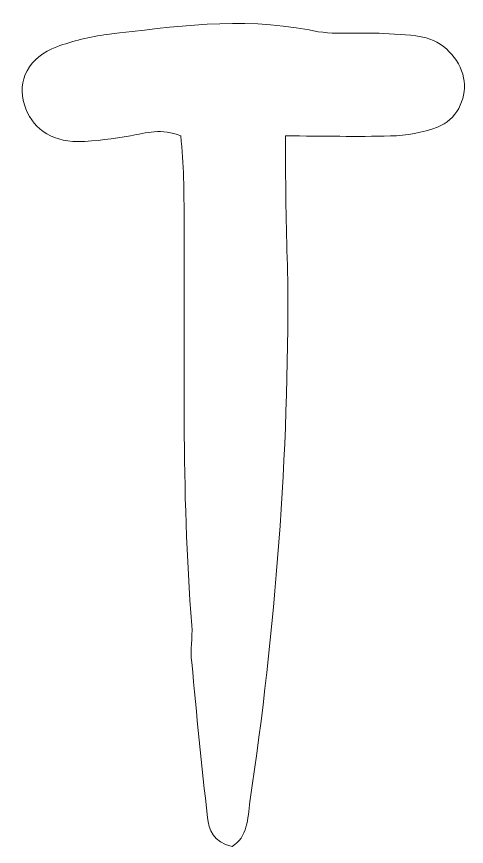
# Model space of a CAD drawing. Header units: inches. Extents: x 0.17 to 5.83, y -5.28 to -0.68.
# Drawn here: x 1.047 to 1.654, y -1.833 to -0.712 of the extents above; entities that cross this region are included whole.
import ezdxf

# ---------------------------------------------------------------- set-up
doc = ezdxf.new("R2010")
doc.units = ezdxf.units.IN
doc.header["$MEASUREMENT"] = 0
doc.layers.add('Layer 1', color=7, linetype='Continuous')

# ---------------------------------------------------------------- blocks, each defined once
blk = doc.blocks.new('block 34')
at = {"layer": 'Layer 1', "lineweight": 0}
blk.add_open_spline([(1.3622, -1.7727), (1.3968, -1.5407), (1.4149, -1.3042), (1.4134, -1.0677), (1.4118, -1.015), (1.4104, -0.9608), (1.4104, -0.9081), (1.4104, -0.9081), (1.4104, -0.8734), (1.4104, -0.8734), (1.4616, -0.8734), (1.5068, -0.8749), (1.552, -0.8734), (1.5731, -0.8734), (1.5956, -0.8689), (1.6152, -0.8614), (1.6409, -0.8524), (1.6544, -0.8237), (1.6514, -0.7996), (1.6484, -0.774), (1.6273, -0.7484), (1.6002, -0.7409), (1.5821, -0.7364), (1.5625, -0.7364), (1.5429, -0.7349), (1.5098, -0.7333), (1.4752, -0.7379), (1.442, -0.7303), (1.3486, -0.7123), (1.2597, -0.7258), (1.1693, -0.7364), (1.1468, -0.7394), (1.1226, -0.7454), (1.1016, -0.7529), (1.0639, -0.7665), (1.0473, -0.7996), (1.0579, -0.8313), (1.0669, -0.8614), (1.0925, -0.881), (1.1302, -0.881), (1.1543, -0.881), (1.1784, -0.8765), (1.201, -0.8734), (1.2221, -0.8689), (1.2432, -0.8629), (1.2688, -0.8734), (1.2733, -0.9111), (1.2733, -0.9502), (1.2733, -0.9879), (1.2748, -1.1702), (1.2688, -1.351), (1.2839, -1.5347), (1.2853, -1.5513), (1.2808, -1.5679), (1.2839, -1.5844), (1.2899, -1.6552), (1.2974, -1.7245), (1.3049, -1.7938), (1.3064, -1.8104), (1.3125, -1.8269), (1.3381, -1.833), (1.3592, -1.8209), (1.3592, -1.7953), (1.3622, -1.7727)], degree=3, knots=[0, 0, 0, 0, 1, 1, 1, 2, 2, 2, 3, 3, 3, 4, 4, 4, 5, 5, 5, 6, 6, 6, 7, 7, 7, 8, 8, 8, 9, 9, 9, 10, 10, 10, 11, 11, 11, 12, 12, 12, 13, 13, 13, 14, 14, 14, 15, 15, 15, 16, 16, 16, 17, 17, 17, 18, 18, 18, 19, 19, 19, 20, 20, 20, 21, 21, 21, 21], dxfattribs=at)
blk = doc.blocks.new('block 33')
at = {"layer": 'Layer 1'}
blk.add_blockref('block 34', (0, 0), dxfattribs=at)

msp = doc.modelspace()

# ---------------------------------------------------------------- block references
at = {"layer": 'Layer 1'}
msp.add_blockref('block 33', (0, 0), dxfattribs=at)

doc.saveas('drawing.dxf')
